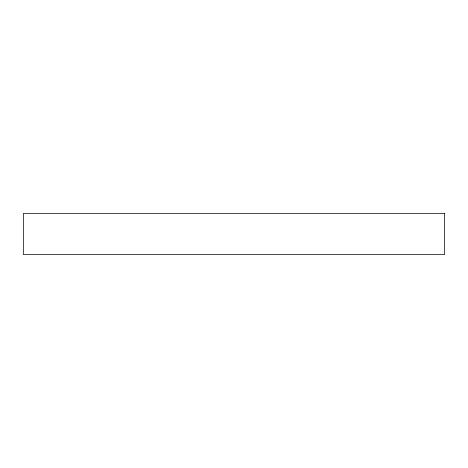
<?xml version="1.0" encoding="UTF-8"?>
<svg xmlns="http://www.w3.org/2000/svg" width="468" height="468" viewBox="0 0 468 468"><rect width="100%" height="100%" fill="white"/><g stroke="black" fill="none" stroke-linecap="round" stroke-linejoin="round"><path stroke-width="0.7" d="M444.6 213.455L23.4 213.455L23.4 254.545L444.6 254.545L444.6 213.455"/></g></svg>
